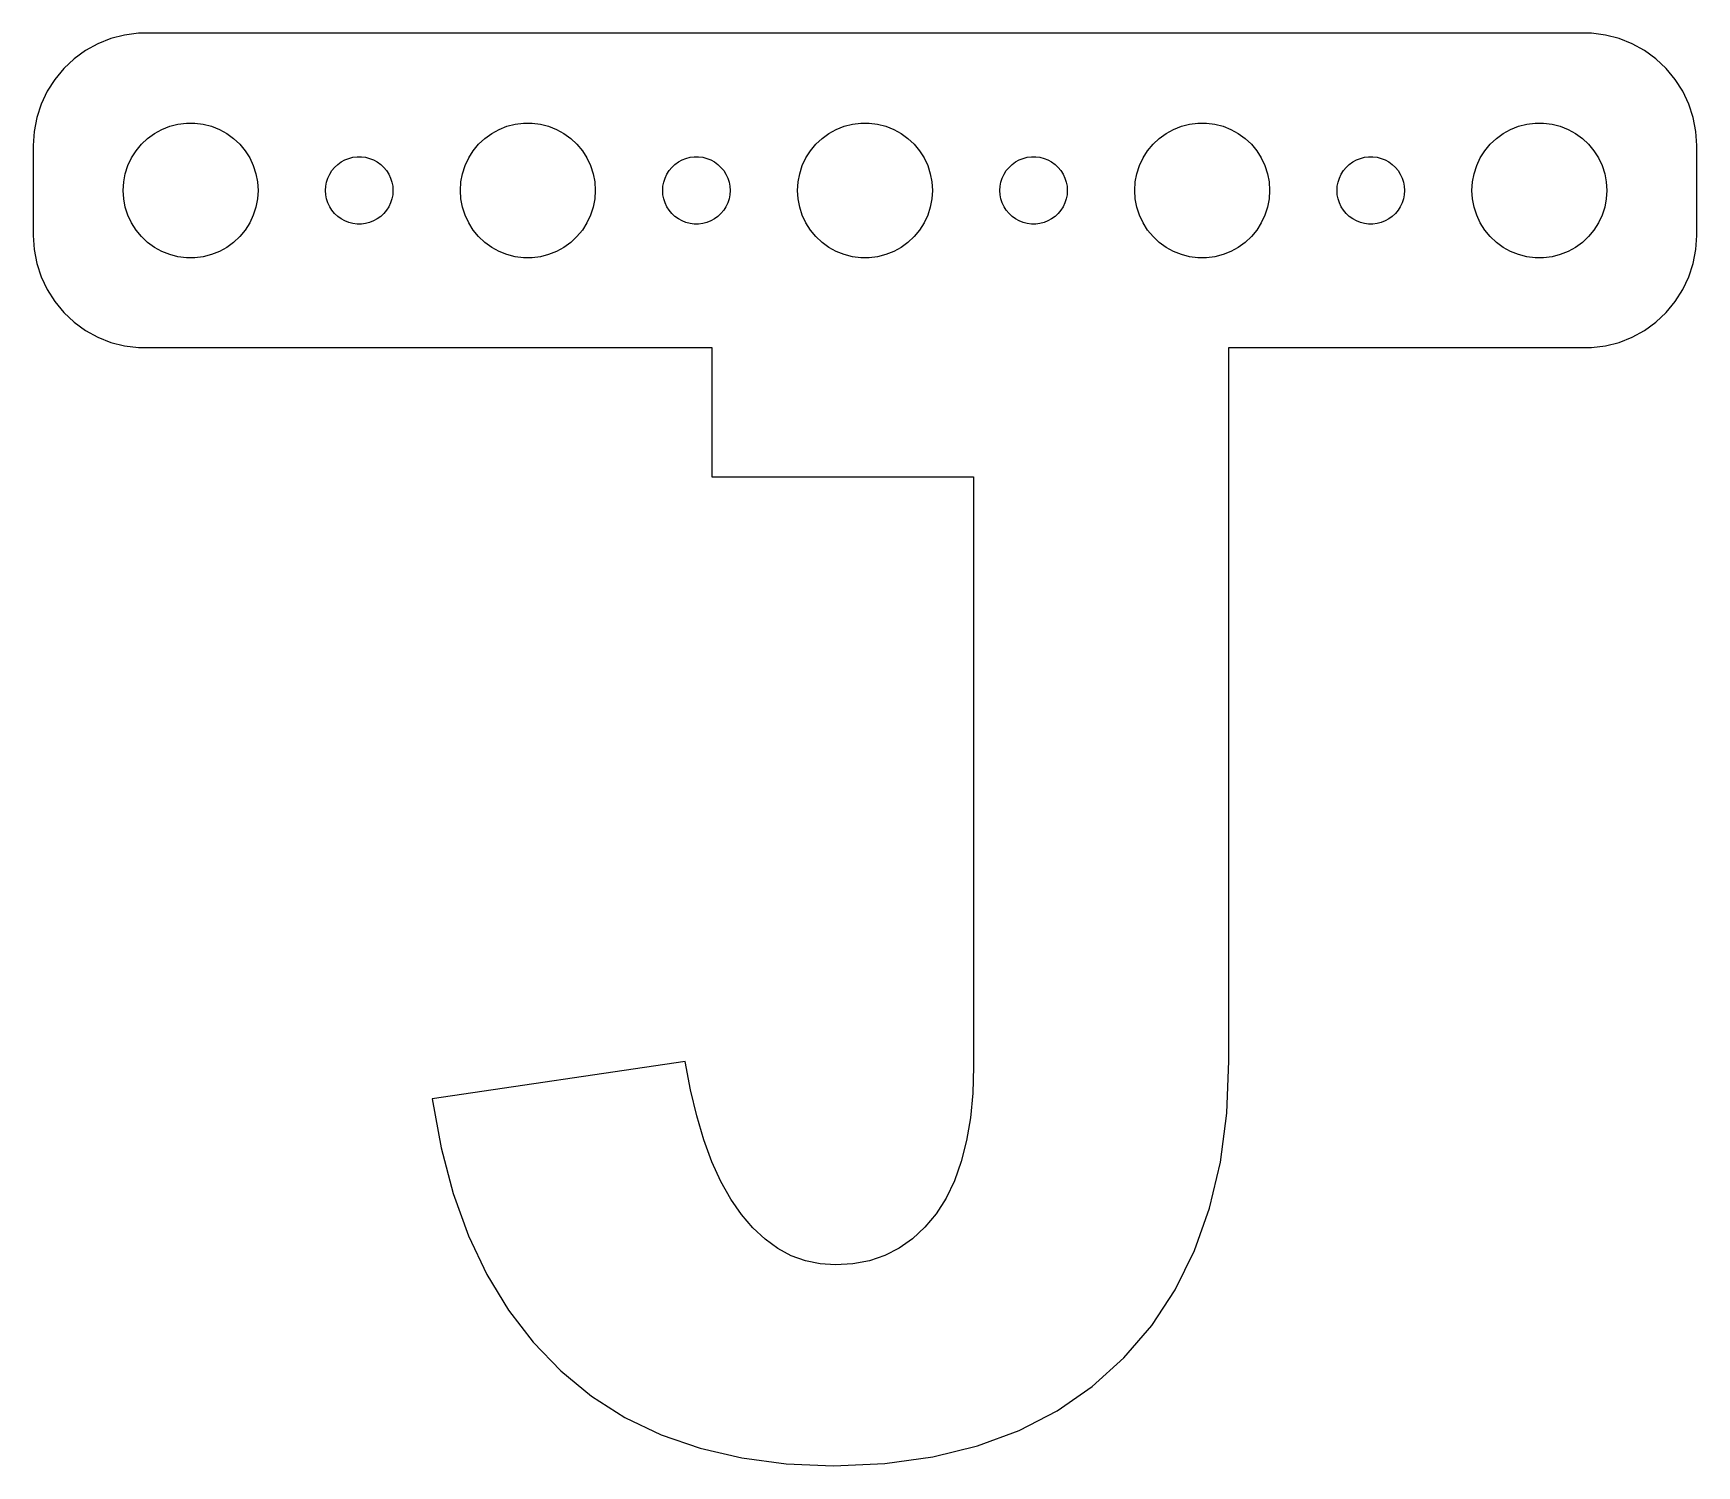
# Model space of a CAD drawing. Header units: metres. Extents: x -37 to 37, y -56.7 to 7.
import ezdxf

# ---------------------------------------------------------------- set-up
doc = ezdxf.new("R2010")
doc.units = ezdxf.units.M

msp = doc.modelspace()

# ---------------------------------------------------------------- linework, layer by layer
for p, q in [((-33.5451, 6.75528), (-34.1289, 6.52412)), ((-32.9369, 6.91142), (-33.5451, 6.75528)), ((-32.3139, 6.99013), (-32.9369, 6.91142)), ((32.3139, 6.99013), (-32.3139, 6.99013)), ((32.9369, 6.91142), (32.3139, 6.99013)), ((33.5451, 6.75528), (32.9369, 6.91142)), ((34.1289, 6.52412), (33.5451, 6.75528)), ((-34.6791, 6.22163), (-35.1871, 5.85255)), ((-34.1289, 6.52412), (-34.6791, 6.22163)), ((34.6791, 6.22163), (34.1289, 6.52412)), ((35.1871, 5.85255), (34.6791, 6.22163)), ((-35.6448, 5.42273), (-36.0451, 4.93892)), ((-35.1871, 5.85255), (-35.6448, 5.42273)), ((35.6448, 5.42273), (35.1871, 5.85255)), ((36.0451, 4.93892), (35.6448, 5.42273)), ((-36.0451, 4.93892), (-36.3815, 4.40877)), ((36.3815, 4.40877), (36.0451, 4.93892)), ((-36.6489, 3.84062), (-36.8429, 3.24344)), ((-36.3815, 4.40877), (-36.6489, 3.84062)), ((36.6489, 3.84062), (36.3815, 4.40877)), ((36.8429, 3.24344), (36.6489, 3.84062)), ((-36.8429, 3.24344), (-36.9606, 2.62666)), ((-30.5621, 2.94685), (-30.1884, 2.99408)), ((-30.1884, 2.99408), (-29.8116, 2.99408)), ((-29.8116, 2.99408), (-29.4379, 2.94685)), ((-15.5621, 2.94685), (-15.1884, 2.99408)), ((-15.1884, 2.99408), (-14.8116, 2.99408)), ((-14.8116, 2.99408), (-14.4379, 2.94685)), ((-0.562134, 2.94685), (-0.18837, 2.99408)), ((-0.18837, 2.99408), (0.18837, 2.99408)), ((0.18837, 2.99408), (0.562134, 2.94685)), ((14.4379, 2.94685), (14.8116, 2.99408)), ((14.8116, 2.99408), (15.1884, 2.99408)), ((15.1884, 2.99408), (15.5621, 2.94685)), ((29.4379, 2.94685), (29.8116, 2.99408)), ((29.8116, 2.99408), (30.1884, 2.99408)), ((30.1884, 2.99408), (30.5621, 2.94685)), ((36.9606, 2.62666), (36.8429, 3.24344)), ((-36.9606, 2.62666), (-37, 2)), ((-32.1869, 2.05363), (-31.9123, 2.31154)), ((-31.9123, 2.31154), (-31.6075, 2.53297)), ((-31.6075, 2.53297), (-31.2773, 2.71448)), ((-31.2773, 2.71448), (-30.927, 2.85316)), ((-30.927, 2.85316), (-30.5621, 2.94685)), ((-29.4379, 2.94685), (-29.0729, 2.85316)), ((-29.0729, 2.85316), (-28.7227, 2.71448)), ((-28.7227, 2.71448), (-28.3925, 2.53297)), ((-28.3925, 2.53297), (-28.0877, 2.31154)), ((-28.0877, 2.31154), (-27.8131, 2.05363)), ((-17.1869, 2.05363), (-16.9123, 2.31154)), ((-16.9123, 2.31154), (-16.6075, 2.53297)), ((-16.6075, 2.53297), (-16.2773, 2.71448)), ((-16.2773, 2.71448), (-15.927, 2.85316)), ((-15.927, 2.85316), (-15.5621, 2.94685)), ((-14.4379, 2.94685), (-14.0729, 2.85316)), ((-14.0729, 2.85316), (-13.7227, 2.71448)), ((-13.7227, 2.71448), (-13.3925, 2.53297)), ((-13.3925, 2.53297), (-13.0877, 2.31154)), ((-13.0877, 2.31154), (-12.8131, 2.05363)), ((-2.1869, 2.05363), (-1.91226, 2.31154)), ((-1.91226, 2.31154), (-1.60747, 2.53297)), ((-1.60747, 2.53297), (-1.27733, 2.71448)), ((-1.27733, 2.71448), (-0.927048, 2.85316)), ((-0.927048, 2.85316), (-0.562134, 2.94685)), ((0.562134, 2.94685), (0.927048, 2.85316)), ((0.927048, 2.85316), (1.27733, 2.71448)), ((1.27733, 2.71448), (1.60747, 2.53297)), ((1.60747, 2.53297), (1.91226, 2.31154)), ((1.91226, 2.31154), (2.1869, 2.05363)), ((12.8131, 2.05363), (13.0877, 2.31154)), ((13.0877, 2.31154), (13.3925, 2.53297)), ((13.3925, 2.53297), (13.7227, 2.71448)), ((13.7227, 2.71448), (14.0729, 2.85316)), ((14.0729, 2.85316), (14.4379, 2.94685)), ((15.5621, 2.94685), (15.927, 2.85316)), ((15.927, 2.85316), (16.2773, 2.71448)), ((16.2773, 2.71448), (16.6075, 2.53297)), ((16.6075, 2.53297), (16.9123, 2.31154)), ((16.9123, 2.31154), (17.1869, 2.05363)), ((27.8131, 2.05363), (28.0877, 2.31154)), ((28.0877, 2.31154), (28.3925, 2.53297)), ((28.3925, 2.53297), (28.7227, 2.71448)), ((28.7227, 2.71448), (29.0729, 2.85316)), ((29.0729, 2.85316), (29.4379, 2.94685)), ((30.5621, 2.94685), (30.927, 2.85316)), ((30.927, 2.85316), (31.2773, 2.71448)), ((31.2773, 2.71448), (31.6075, 2.53297)), ((31.6075, 2.53297), (31.9123, 2.31154)), ((31.9123, 2.31154), (32.1869, 2.05363)), ((37, 2), (36.9606, 2.62666)), ((-37, 2), (-37, -2)), ((-32.6289, 1.44525), (-32.427, 1.76335)), ((-32.427, 1.76335), (-32.1869, 2.05363)), ((-27.8131, 2.05363), (-27.5729, 1.76335)), ((-27.5729, 1.76335), (-27.3711, 1.44525)), ((-22.7811, 1.47342), (-22.5942, 1.49704)), ((-22.5942, 1.49704), (-22.4058, 1.49704)), ((-22.4058, 1.49704), (-22.2189, 1.47342)), ((-17.6289, 1.44525), (-17.427, 1.76335)), ((-17.427, 1.76335), (-17.1869, 2.05363)), ((-12.8131, 2.05363), (-12.5729, 1.76335)), ((-12.5729, 1.76335), (-12.3711, 1.44525)), ((-7.78107, 1.47342), (-7.59418, 1.49704)), ((-7.59418, 1.49704), (-7.40581, 1.49704)), ((-7.40581, 1.49704), (-7.21892, 1.47342)), ((-2.62891, 1.44525), (-2.42705, 1.76335)), ((-2.42705, 1.76335), (-2.1869, 2.05363)), ((2.1869, 2.05363), (2.42705, 1.76335)), ((2.42705, 1.76335), (2.62891, 1.44525)), ((7.21892, 1.47342), (7.40581, 1.49704)), ((7.40581, 1.49704), (7.59418, 1.49704)), ((7.59418, 1.49704), (7.78107, 1.47342)), ((12.3711, 1.44525), (12.5729, 1.76335)), ((12.5729, 1.76335), (12.8131, 2.05363)), ((17.1869, 2.05363), (17.427, 1.76335)), ((17.427, 1.76335), (17.6289, 1.44525)), ((22.2189, 1.47342), (22.4058, 1.49704)), ((22.4058, 1.49704), (22.5942, 1.49704)), ((22.5942, 1.49704), (22.7811, 1.47342)), ((27.3711, 1.44525), (27.5729, 1.76335)), ((27.5729, 1.76335), (27.8131, 2.05363)), ((32.1869, 2.05363), (32.427, 1.76335)), ((32.427, 1.76335), (32.6289, 1.44525)), ((37, -2), (37, 2)), ((-32.9763, 0.375992), (-32.9057, 0.746063)), ((-32.9057, 0.746063), (-32.7893, 1.10437)), ((-32.7893, 1.10437), (-32.6289, 1.44525)), ((-27.3711, 1.44525), (-27.2107, 1.10437)), ((-27.2107, 1.10437), (-27.0942, 0.746063)), ((-27.0942, 0.746063), (-27.0237, 0.375992)), ((-23.8145, 0.722626), (-23.7135, 0.881668)), ((-23.7135, 0.881668), (-23.5934, 1.02681)), ((-23.5934, 1.02681), (-23.4561, 1.15576)), ((-23.4561, 1.15576), (-23.3037, 1.26648)), ((-23.3037, 1.26648), (-23.1387, 1.35724)), ((-23.1387, 1.35724), (-22.9635, 1.42657)), ((-22.9635, 1.42657), (-22.7811, 1.47342)), ((-22.2189, 1.47342), (-22.0365, 1.42657)), ((-22.0365, 1.42657), (-21.8613, 1.35724)), ((-21.8613, 1.35724), (-21.6963, 1.26648)), ((-21.6963, 1.26648), (-21.5439, 1.15576)), ((-21.5439, 1.15576), (-21.4065, 1.02681)), ((-21.4065, 1.02681), (-21.2865, 0.881668)), ((-21.2865, 0.881668), (-21.1855, 0.722626)), ((-17.9763, 0.375992), (-17.9057, 0.746063)), ((-17.9057, 0.746063), (-17.7893, 1.10437)), ((-17.7893, 1.10437), (-17.6289, 1.44525)), ((-12.3711, 1.44525), (-12.2107, 1.10437)), ((-12.2107, 1.10437), (-12.0942, 0.746063)), ((-12.0942, 0.746063), (-12.0237, 0.375992)), ((-8.81445, 0.722626), (-8.71352, 0.881668)), ((-8.71352, 0.881668), (-8.59344, 1.02681)), ((-8.59344, 1.02681), (-8.45613, 1.15576)), ((-8.45613, 1.15576), (-8.30373, 1.26648)), ((-8.30373, 1.26648), (-8.13866, 1.35724)), ((-8.13866, 1.35724), (-7.96352, 1.42657)), ((-7.96352, 1.42657), (-7.78107, 1.47342)), ((-7.21892, 1.47342), (-7.03647, 1.42657)), ((-7.03647, 1.42657), (-6.86133, 1.35724)), ((-6.86133, 1.35724), (-6.69626, 1.26648)), ((-6.69626, 1.26648), (-6.54385, 1.15576)), ((-6.54385, 1.15576), (-6.40654, 1.02681)), ((-6.40654, 1.02681), (-6.28647, 0.881668)), ((-6.28647, 0.881668), (-6.18553, 0.722626)), ((-2.97633, 0.375992), (-2.90575, 0.746063)), ((-2.90575, 0.746063), (-2.78932, 1.10437)), ((-2.78932, 1.10437), (-2.62891, 1.44525)), ((2.62891, 1.44525), (2.78932, 1.10437)), ((2.78932, 1.10437), (2.90575, 0.746063)), ((2.90575, 0.746063), (2.97633, 0.375992)), ((6.18553, 0.722626), (6.28647, 0.881668)), ((6.28647, 0.881668), (6.40654, 1.02681)), ((6.40654, 1.02681), (6.54385, 1.15576)), ((6.54385, 1.15576), (6.69626, 1.26648)), ((6.69626, 1.26648), (6.86133, 1.35724)), ((6.86133, 1.35724), (7.03647, 1.42657)), ((7.03647, 1.42657), (7.21892, 1.47342)), ((7.78107, 1.47342), (7.96352, 1.42657)), ((7.96352, 1.42657), (8.13866, 1.35724)), ((8.13866, 1.35724), (8.30373, 1.26648)), ((8.30373, 1.26648), (8.45613, 1.15576)), ((8.45613, 1.15576), (8.59344, 1.02681)), ((8.59344, 1.02681), (8.71352, 0.881668)), ((8.71352, 0.881668), (8.81445, 0.722626)), ((12.0237, 0.375992), (12.0942, 0.746063)), ((12.0942, 0.746063), (12.2107, 1.10437)), ((12.2107, 1.10437), (12.3711, 1.44525)), ((17.6289, 1.44525), (17.7893, 1.10437)), ((17.7893, 1.10437), (17.9057, 0.746063)), ((17.9057, 0.746063), (17.9763, 0.375992)), ((21.1855, 0.722626), (21.2865, 0.881668)), ((21.2865, 0.881668), (21.4065, 1.02681)), ((21.4065, 1.02681), (21.5439, 1.15576)), ((21.5439, 1.15576), (21.6963, 1.26648)), ((21.6963, 1.26648), (21.8613, 1.35724)), ((21.8613, 1.35724), (22.0365, 1.42657)), ((22.0365, 1.42657), (22.2189, 1.47342)), ((22.7811, 1.47342), (22.9635, 1.42657)), ((22.9635, 1.42657), (23.1387, 1.35724)), ((23.1387, 1.35724), (23.3037, 1.26648)), ((23.3037, 1.26648), (23.4561, 1.15576)), ((23.4561, 1.15576), (23.5934, 1.02681)), ((23.5934, 1.02681), (23.7135, 0.881668)), ((23.7135, 0.881668), (23.8145, 0.722626)), ((27.0237, 0.375992), (27.0942, 0.746063)), ((27.0942, 0.746063), (27.2107, 1.10437)), ((27.2107, 1.10437), (27.3711, 1.44525)), ((32.6289, 1.44525), (32.7893, 1.10437)), ((32.7893, 1.10437), (32.9057, 0.746063)), ((32.9057, 0.746063), (32.9763, 0.375992)), ((-33, 0), (-32.9763, 0.375992)), ((-32.9763, -0.375992), (-33, 0)), ((-27.0237, 0.375992), (-27, 0)), ((-27, 0), (-27.0237, -0.375992)), ((-24, 0), (-23.9882, 0.187988)), ((-23.9882, -0.187988), (-24, 0)), ((-23.9882, 0.187988), (-23.9529, 0.373032)), ((-23.9529, 0.373032), (-23.8947, 0.552185)), ((-23.8947, 0.552185), (-23.8145, 0.722626)), ((-21.1855, 0.722626), (-21.1053, 0.552185)), ((-21.1053, 0.552185), (-21.0471, 0.373032)), ((-21.0471, 0.373032), (-21.0118, 0.187988)), ((-21.0118, 0.187988), (-21, 0)), ((-21, 0), (-21.0118, -0.187988)), ((-18, 0), (-17.9763, 0.375992)), ((-17.9763, -0.375992), (-18, 0)), ((-12.0237, 0.375992), (-12, 0)), ((-12, 0), (-12.0237, -0.375992)), ((-9, 0), (-8.98816, 0.187988)), ((-8.98816, -0.187988), (-9, 0)), ((-8.98816, 0.187988), (-8.95287, 0.373032)), ((-8.95287, 0.373032), (-8.89465, 0.552185)), ((-8.89465, 0.552185), (-8.81445, 0.722626)), ((-6.18553, 0.722626), (-6.10533, 0.552185)), ((-6.10533, 0.552185), (-6.04712, 0.373032)), ((-6.04712, 0.373032), (-6.01183, 0.187988)), ((-6.01183, 0.187988), (-6, 0)), ((-6, 0), (-6.01183, -0.187988)), ((-3, 0), (-2.97633, 0.375992)), ((-2.97633, -0.375992), (-3, 0)), ((2.97633, 0.375992), (3, 0)), ((3, 0), (2.97633, -0.375992)), ((6, 0), (6.01183, 0.187988)), ((6.01183, -0.187988), (6, 0)), ((6.01183, 0.187988), (6.04712, 0.373032)), ((6.04712, 0.373032), (6.10533, 0.552185)), ((6.10533, 0.552185), (6.18553, 0.722626)), ((8.81445, 0.722626), (8.89465, 0.552185)), ((8.89465, 0.552185), (8.95287, 0.373032)), ((8.95287, 0.373032), (8.98816, 0.187988)), ((8.98816, 0.187988), (9, 0)), ((9, 0), (8.98816, -0.187988)), ((12, 0), (12.0237, 0.375992)), ((12.0237, -0.375992), (12, 0)), ((17.9763, 0.375992), (18, 0)), ((18, 0), (17.9763, -0.375992)), ((21, 0), (21.0118, 0.187988)), ((21.0118, -0.187988), (21, 0)), ((21.0118, 0.187988), (21.0471, 0.373032)), ((21.0471, 0.373032), (21.1053, 0.552185)), ((21.1053, 0.552185), (21.1855, 0.722626)), ((23.8145, 0.722626), (23.8947, 0.552185)), ((23.8947, 0.552185), (23.9529, 0.373032)), ((23.9529, 0.373032), (23.9882, 0.187988)), ((23.9882, 0.187988), (24, 0)), ((24, 0), (23.9882, -0.187988)), ((27, 0), (27.0237, 0.375992)), ((27.0237, -0.375992), (27, 0)), ((32.9763, 0.375992), (33, 0)), ((33, 0), (32.9763, -0.375992)), ((-32.9057, -0.746063), (-32.9763, -0.375992)), ((-27.0237, -0.375992), (-27.0942, -0.746063)), ((-23.9529, -0.373032), (-23.9882, -0.187988)), ((-23.8947, -0.552185), (-23.9529, -0.373032)), ((-23.8145, -0.722626), (-23.8947, -0.552185)), ((-23.7135, -0.881668), (-23.8145, -0.722626)), ((-21.1855, -0.722626), (-21.2865, -0.881668)), ((-21.1053, -0.552185), (-21.1855, -0.722626)), ((-21.0471, -0.373032), (-21.1053, -0.552185)), ((-21.0118, -0.187988), (-21.0471, -0.373032)), ((-17.9057, -0.746063), (-17.9763, -0.375992)), ((-12.0237, -0.375992), (-12.0942, -0.746063)), ((-8.95287, -0.373032), (-8.98816, -0.187988)), ((-8.89465, -0.552185), (-8.95287, -0.373032)), ((-8.81445, -0.722626), (-8.89465, -0.552185)), ((-8.71352, -0.881668), (-8.81445, -0.722626)), ((-6.18553, -0.722626), (-6.28647, -0.881668)), ((-6.10533, -0.552185), (-6.18553, -0.722626)), ((-6.04712, -0.373032), (-6.10533, -0.552185)), ((-6.01183, -0.187988), (-6.04712, -0.373032)), ((-2.90575, -0.746063), (-2.97633, -0.375992)), ((2.97633, -0.375992), (2.90575, -0.746063)), ((6.04712, -0.373032), (6.01183, -0.187988)), ((6.10533, -0.552185), (6.04712, -0.373032)), ((6.18553, -0.722626), (6.10533, -0.552185)), ((6.28647, -0.881668), (6.18553, -0.722626)), ((8.81445, -0.722626), (8.71352, -0.881668)), ((8.89465, -0.552185), (8.81445, -0.722626)), ((8.95287, -0.373032), (8.89465, -0.552185)), ((8.98816, -0.187988), (8.95287, -0.373032)), ((12.0942, -0.746063), (12.0237, -0.375992)), ((17.9763, -0.375992), (17.9057, -0.746063)), ((21.0471, -0.373032), (21.0118, -0.187988)), ((21.1053, -0.552185), (21.0471, -0.373032)), ((21.1855, -0.722626), (21.1053, -0.552185)), ((21.2865, -0.881668), (21.1855, -0.722626)), ((23.8145, -0.722626), (23.7135, -0.881668)), ((23.8947, -0.552185), (23.8145, -0.722626)), ((23.9529, -0.373032), (23.8947, -0.552185)), ((23.9882, -0.187988), (23.9529, -0.373032)), ((27.0942, -0.746063), (27.0237, -0.375992)), ((32.9763, -0.375992), (32.9057, -0.746063)), ((-32.7893, -1.10437), (-32.9057, -0.746063)), ((-32.6289, -1.44525), (-32.7893, -1.10437)), ((-32.427, -1.76335), (-32.6289, -1.44525)), ((-27.3711, -1.44525), (-27.5729, -1.76335)), ((-27.2107, -1.10437), (-27.3711, -1.44525)), ((-27.0942, -0.746063), (-27.2107, -1.10437)), ((-23.5934, -1.02681), (-23.7135, -0.881668)), ((-23.4561, -1.15576), (-23.5934, -1.02681)), ((-23.3037, -1.26648), (-23.4561, -1.15576)), ((-23.1387, -1.35724), (-23.3037, -1.26648)), ((-22.9635, -1.42657), (-23.1387, -1.35724)), ((-22.7811, -1.47342), (-22.9635, -1.42657)), ((-22.5942, -1.49704), (-22.7811, -1.47342)), ((-22.2189, -1.47342), (-22.4058, -1.49704)), ((-22.0365, -1.42657), (-22.2189, -1.47342)), ((-21.8613, -1.35724), (-22.0365, -1.42657)), ((-21.6963, -1.26648), (-21.8613, -1.35724)), ((-21.5439, -1.15576), (-21.6963, -1.26648)), ((-21.4065, -1.02681), (-21.5439, -1.15576)), ((-21.2865, -0.881668), (-21.4065, -1.02681)), ((-17.7893, -1.10437), (-17.9057, -0.746063)), ((-17.6289, -1.44525), (-17.7893, -1.10437)), ((-17.427, -1.76335), (-17.6289, -1.44525)), ((-12.3711, -1.44525), (-12.5729, -1.76335)), ((-12.2107, -1.10437), (-12.3711, -1.44525)), ((-12.0942, -0.746063), (-12.2107, -1.10437)), ((-8.59344, -1.02681), (-8.71352, -0.881668)), ((-8.45613, -1.15576), (-8.59344, -1.02681)), ((-8.30373, -1.26648), (-8.45613, -1.15576)), ((-8.13866, -1.35724), (-8.30373, -1.26648)), ((-7.96352, -1.42657), (-8.13866, -1.35724)), ((-7.78107, -1.47342), (-7.96352, -1.42657)), ((-7.59418, -1.49704), (-7.78107, -1.47342)), ((-7.21892, -1.47342), (-7.40581, -1.49704)), ((-7.03647, -1.42657), (-7.21892, -1.47342)), ((-6.86133, -1.35724), (-7.03647, -1.42657)), ((-6.69626, -1.26648), (-6.86133, -1.35724)), ((-6.54385, -1.15576), (-6.69626, -1.26648)), ((-6.40654, -1.02681), (-6.54385, -1.15576)), ((-6.28647, -0.881668), (-6.40654, -1.02681)), ((-2.78932, -1.10437), (-2.90575, -0.746063)), ((-2.62891, -1.44525), (-2.78932, -1.10437)), ((-2.42705, -1.76335), (-2.62891, -1.44525)), ((2.62891, -1.44525), (2.42705, -1.76335)), ((2.78932, -1.10437), (2.62891, -1.44525)), ((2.90575, -0.746063), (2.78932, -1.10437)), ((6.40654, -1.02681), (6.28647, -0.881668)), ((6.54385, -1.15576), (6.40654, -1.02681)), ((6.69626, -1.26648), (6.54385, -1.15576)), ((6.86133, -1.35724), (6.69626, -1.26648)), ((7.03647, -1.42657), (6.86133, -1.35724)), ((7.21892, -1.47342), (7.03647, -1.42657)), ((7.40581, -1.49704), (7.21892, -1.47342)), ((7.78107, -1.47342), (7.59418, -1.49704)), ((7.96352, -1.42657), (7.78107, -1.47342)), ((8.13866, -1.35724), (7.96352, -1.42657)), ((8.30373, -1.26648), (8.13866, -1.35724)), ((8.45613, -1.15576), (8.30373, -1.26648)), ((8.59344, -1.02681), (8.45613, -1.15576)), ((8.71352, -0.881668), (8.59344, -1.02681)), ((12.2107, -1.10437), (12.0942, -0.746063)), ((12.3711, -1.44525), (12.2107, -1.10437)), ((12.5729, -1.76335), (12.3711, -1.44525)), ((17.6289, -1.44525), (17.427, -1.76335)), ((17.7893, -1.10437), (17.6289, -1.44525)), ((17.9057, -0.746063), (17.7893, -1.10437)), ((21.4065, -1.02681), (21.2865, -0.881668)), ((21.5439, -1.15576), (21.4065, -1.02681)), ((21.6963, -1.26648), (21.5439, -1.15576)), ((21.8613, -1.35724), (21.6963, -1.26648)), ((22.0365, -1.42657), (21.8613, -1.35724)), ((22.2189, -1.47342), (22.0365, -1.42657)), ((22.4058, -1.49704), (22.2189, -1.47342)), ((22.7811, -1.47342), (22.5942, -1.49704)), ((22.9635, -1.42657), (22.7811, -1.47342)), ((23.1387, -1.35724), (22.9635, -1.42657)), ((23.3037, -1.26648), (23.1387, -1.35724)), ((23.4561, -1.15576), (23.3037, -1.26648)), ((23.5934, -1.02681), (23.4561, -1.15576)), ((23.7135, -0.881668), (23.5934, -1.02681)), ((27.2107, -1.10437), (27.0942, -0.746063)), ((27.3711, -1.44525), (27.2107, -1.10437)), ((27.5729, -1.76335), (27.3711, -1.44525)), ((32.6289, -1.44525), (32.427, -1.76335)), ((32.7893, -1.10437), (32.6289, -1.44525)), ((32.9057, -0.746063), (32.7893, -1.10437)), ((-37, -2), (-36.9606, -2.62666)), ((-32.1869, -2.05363), (-32.427, -1.76335)), ((-31.9123, -2.31154), (-32.1869, -2.05363)), ((-27.8131, -2.05363), (-28.0877, -2.31154)), ((-27.5729, -1.76335), (-27.8131, -2.05363)), ((-22.4058, -1.49704), (-22.5942, -1.49704)), ((-17.1869, -2.05363), (-17.427, -1.76335)), ((-16.9123, -2.31154), (-17.1869, -2.05363)), ((-12.8131, -2.05363), (-13.0877, -2.31154)), ((-12.5729, -1.76335), (-12.8131, -2.05363)), ((-7.40581, -1.49704), (-7.59418, -1.49704)), ((-2.1869, -2.05363), (-2.42705, -1.76335)), ((-1.91226, -2.31154), (-2.1869, -2.05363)), ((2.1869, -2.05363), (1.91226, -2.31154)), ((2.42705, -1.76335), (2.1869, -2.05363)), ((7.59418, -1.49704), (7.40581, -1.49704)), ((12.8131, -2.05363), (12.5729, -1.76335)), ((13.0877, -2.31154), (12.8131, -2.05363)), ((17.1869, -2.05363), (16.9123, -2.31154)), ((17.427, -1.76335), (17.1869, -2.05363)), ((22.5942, -1.49704), (22.4058, -1.49704)), ((27.8131, -2.05363), (27.5729, -1.76335)), ((28.0877, -2.31154), (27.8131, -2.05363)), ((32.1869, -2.05363), (31.9123, -2.31154)), ((32.427, -1.76335), (32.1869, -2.05363)), ((36.9606, -2.62666), (37, -2)), ((-36.9606, -2.62666), (-36.8429, -3.24344)), ((-31.6075, -2.53297), (-31.9123, -2.31154)), ((-31.2773, -2.71448), (-31.6075, -2.53297)), ((-30.927, -2.85316), (-31.2773, -2.71448)), ((-30.5621, -2.94685), (-30.927, -2.85316)), ((-30.1884, -2.99408), (-30.5621, -2.94685)), ((-29.4379, -2.94685), (-29.8116, -2.99408)), ((-29.0729, -2.85316), (-29.4379, -2.94685)), ((-28.7227, -2.71448), (-29.0729, -2.85316)), ((-28.3925, -2.53297), (-28.7227, -2.71448)), ((-28.0877, -2.31154), (-28.3925, -2.53297)), ((-16.6075, -2.53297), (-16.9123, -2.31154)), ((-16.2773, -2.71448), (-16.6075, -2.53297)), ((-15.927, -2.85316), (-16.2773, -2.71448)), ((-15.5621, -2.94685), (-15.927, -2.85316)), ((-15.1884, -2.99408), (-15.5621, -2.94685)), ((-14.4379, -2.94685), (-14.8116, -2.99408)), ((-14.0729, -2.85316), (-14.4379, -2.94685)), ((-13.7227, -2.71448), (-14.0729, -2.85316)), ((-13.3925, -2.53297), (-13.7227, -2.71448)), ((-13.0877, -2.31154), (-13.3925, -2.53297)), ((-1.60747, -2.53297), (-1.91226, -2.31154)), ((-1.27733, -2.71448), (-1.60747, -2.53297)), ((-0.927048, -2.85316), (-1.27733, -2.71448)), ((-0.562134, -2.94685), (-0.927048, -2.85316)), ((-0.18837, -2.99408), (-0.562134, -2.94685)), ((0.562134, -2.94685), (0.18837, -2.99408)), ((0.927048, -2.85316), (0.562134, -2.94685)), ((1.27733, -2.71448), (0.927048, -2.85316)), ((1.60747, -2.53297), (1.27733, -2.71448)), ((1.91226, -2.31154), (1.60747, -2.53297)), ((13.3925, -2.53297), (13.0877, -2.31154)), ((13.7227, -2.71448), (13.3925, -2.53297)), ((14.0729, -2.85316), (13.7227, -2.71448)), ((14.4379, -2.94685), (14.0729, -2.85316)), ((14.8116, -2.99408), (14.4379, -2.94685)), ((15.5621, -2.94685), (15.1884, -2.99408)), ((15.927, -2.85316), (15.5621, -2.94685)), ((16.2773, -2.71448), (15.927, -2.85316)), ((16.6075, -2.53297), (16.2773, -2.71448)), ((16.9123, -2.31154), (16.6075, -2.53297)), ((28.3925, -2.53297), (28.0877, -2.31154)), ((28.7227, -2.71448), (28.3925, -2.53297)), ((29.0729, -2.85316), (28.7227, -2.71448)), ((29.4379, -2.94685), (29.0729, -2.85316)), ((29.8116, -2.99408), (29.4379, -2.94685)), ((30.5621, -2.94685), (30.1884, -2.99408)), ((30.927, -2.85316), (30.5621, -2.94685)), ((31.2773, -2.71448), (30.927, -2.85316)), ((31.6075, -2.53297), (31.2773, -2.71448)), ((31.9123, -2.31154), (31.6075, -2.53297)), ((36.8429, -3.24344), (36.9606, -2.62666)), ((-36.8429, -3.24344), (-36.6489, -3.84062)), ((-29.8116, -2.99408), (-30.1884, -2.99408)), ((-14.8116, -2.99408), (-15.1884, -2.99408)), ((0.18837, -2.99408), (-0.18837, -2.99408)), ((15.1884, -2.99408), (14.8116, -2.99408)), ((30.1884, -2.99408), (29.8116, -2.99408)), ((36.6489, -3.84062), (36.8429, -3.24344)), ((-36.6489, -3.84062), (-36.3815, -4.40877)), ((-36.3815, -4.40877), (-36.0451, -4.93892)), ((36.0451, -4.93892), (36.3815, -4.40877)), ((36.3815, -4.40877), (36.6489, -3.84062)), ((-36.0451, -4.93892), (-35.6448, -5.42273)), ((35.6448, -5.42273), (36.0451, -4.93892)), ((-35.6448, -5.42273), (-35.1871, -5.85255)), ((-35.1871, -5.85255), (-34.6791, -6.22163)), ((34.6791, -6.22163), (35.1871, -5.85255)), ((35.1871, -5.85255), (35.6448, -5.42273)), ((-34.6791, -6.22163), (-34.1289, -6.52412)), ((-34.1289, -6.52412), (-33.5451, -6.75528)), ((33.5451, -6.75528), (34.1289, -6.52412)), ((34.1289, -6.52412), (34.6791, -6.22163)), ((-33.5451, -6.75528), (-32.9369, -6.91142)), ((-32.9369, -6.91142), (-32.3139, -6.99013)), ((-32.3139, -6.99013), (-6.80795, -6.99013)), ((-6.80795, -6.99013), (-6.80795, -12.7298)), ((16.1904, -38.7047), (16.1904, -6.99013)), ((16.1904, -6.99013), (32.3139, -6.99013)), ((32.3139, -6.99013), (32.9369, -6.91142)), ((32.9369, -6.91142), (33.5451, -6.75528)), ((-6.80795, -12.7298), (4.82631, -12.7298)), ((4.82631, -12.7298), (4.82631, -38.9748)), ((-8.00665, -38.7429), (-19.2545, -40.405)), ((-7.76595, -39.9987), (-8.00665, -38.7429)), ((4.82631, -38.9748), (4.79239, -40.1495)), ((16.0949, -41.038), (16.1904, -38.7047)), ((-19.2545, -40.405), (-18.8538, -42.583)), ((-7.48584, -41.1599), (-7.76595, -39.9987)), ((4.79239, -40.1495), (4.69063, -41.2437)), ((-7.16631, -42.2265), (-7.48584, -41.1599)), ((4.69063, -41.2437), (4.52103, -42.2574)), ((15.8086, -43.2231), (16.0949, -41.038)), ((-18.8538, -42.583), (-18.3143, -44.6112)), ((-6.80737, -43.1984), (-7.16631, -42.2265)), ((4.52103, -42.2574), (4.28357, -43.1907)), ((-6.40903, -44.0757), (-6.80737, -43.1984)), ((4.28357, -43.1907), (3.97829, -44.0435)), ((15.3313, -45.2599), (15.8086, -43.2231)), ((-5.97127, -44.8584), (-6.40903, -44.0757)), ((3.97829, -44.0435), (3.60516, -44.8158)), ((-18.3143, -44.6112), (-17.6359, -46.4894)), ((-5.49409, -45.5464), (-5.97127, -44.8584)), ((3.60516, -44.8158), (3.16418, -45.5076)), ((-4.98286, -46.1411), (-5.49409, -45.5464)), ((3.16418, -45.5076), (2.66563, -46.1127)), ((14.6631, -47.1484), (15.3313, -45.2599)), ((-17.6359, -46.4894), (-16.8187, -48.2178)), ((-4.44325, -46.6444), (-4.98286, -46.1411)), ((2.66563, -46.1127), (2.11977, -46.6246)), ((-3.87524, -47.0562), (-4.44325, -46.6444)), ((-3.27887, -47.3764), (-3.87524, -47.0562)), ((1.52657, -47.0435), (0.886047, -47.3693)), ((2.11977, -46.6246), (1.52657, -47.0435)), ((13.804, -48.8886), (14.6631, -47.1484)), ((-2.6541, -47.6052), (-3.27887, -47.3764)), ((-2.00095, -47.7424), (-2.6541, -47.6052)), ((-1.31941, -47.7882), (-2.00095, -47.7424)), ((-0.536926, -47.7416), (-1.31941, -47.7882)), ((0.198212, -47.602), (-0.536926, -47.7416)), ((0.886047, -47.3693), (0.198212, -47.602)), ((-16.8187, -48.2178), (-15.8626, -49.7964)), ((12.7539, -50.4805), (13.804, -48.8886)), ((-15.8626, -49.7964), (-14.7677, -51.225)), ((11.513, -51.9241), (12.7539, -50.4805)), ((-14.7677, -51.225), (-13.534, -52.5038)), ((-13.534, -52.5038), (-12.1692, -53.6215)), ((10.1042, -53.1956), (11.513, -51.9241)), ((8.55019, -54.2715), (10.1042, -53.1956)), ((-12.1692, -53.6215), (-10.6815, -54.5672)), ((-10.6815, -54.5672), (-9.07066, -55.341)), ((6.85106, -55.1517), (8.55019, -54.2715)), ((-9.07066, -55.341), (-7.33681, -55.9429)), ((5.00679, -55.8364), (6.85106, -55.1517)), ((-7.33681, -55.9429), (-5.4799, -56.3728)), ((3.01736, -56.3254), (5.00679, -55.8364)), ((-5.4799, -56.3728), (-3.49994, -56.6307)), ((-3.49994, -56.6307), (-1.39694, -56.7167)), ((-1.39694, -56.7167), (0.882782, -56.6189)), ((0.882782, -56.6189), (3.01736, -56.3254))]:
    msp.add_line(p, q)

doc.saveas('drawing.dxf')
